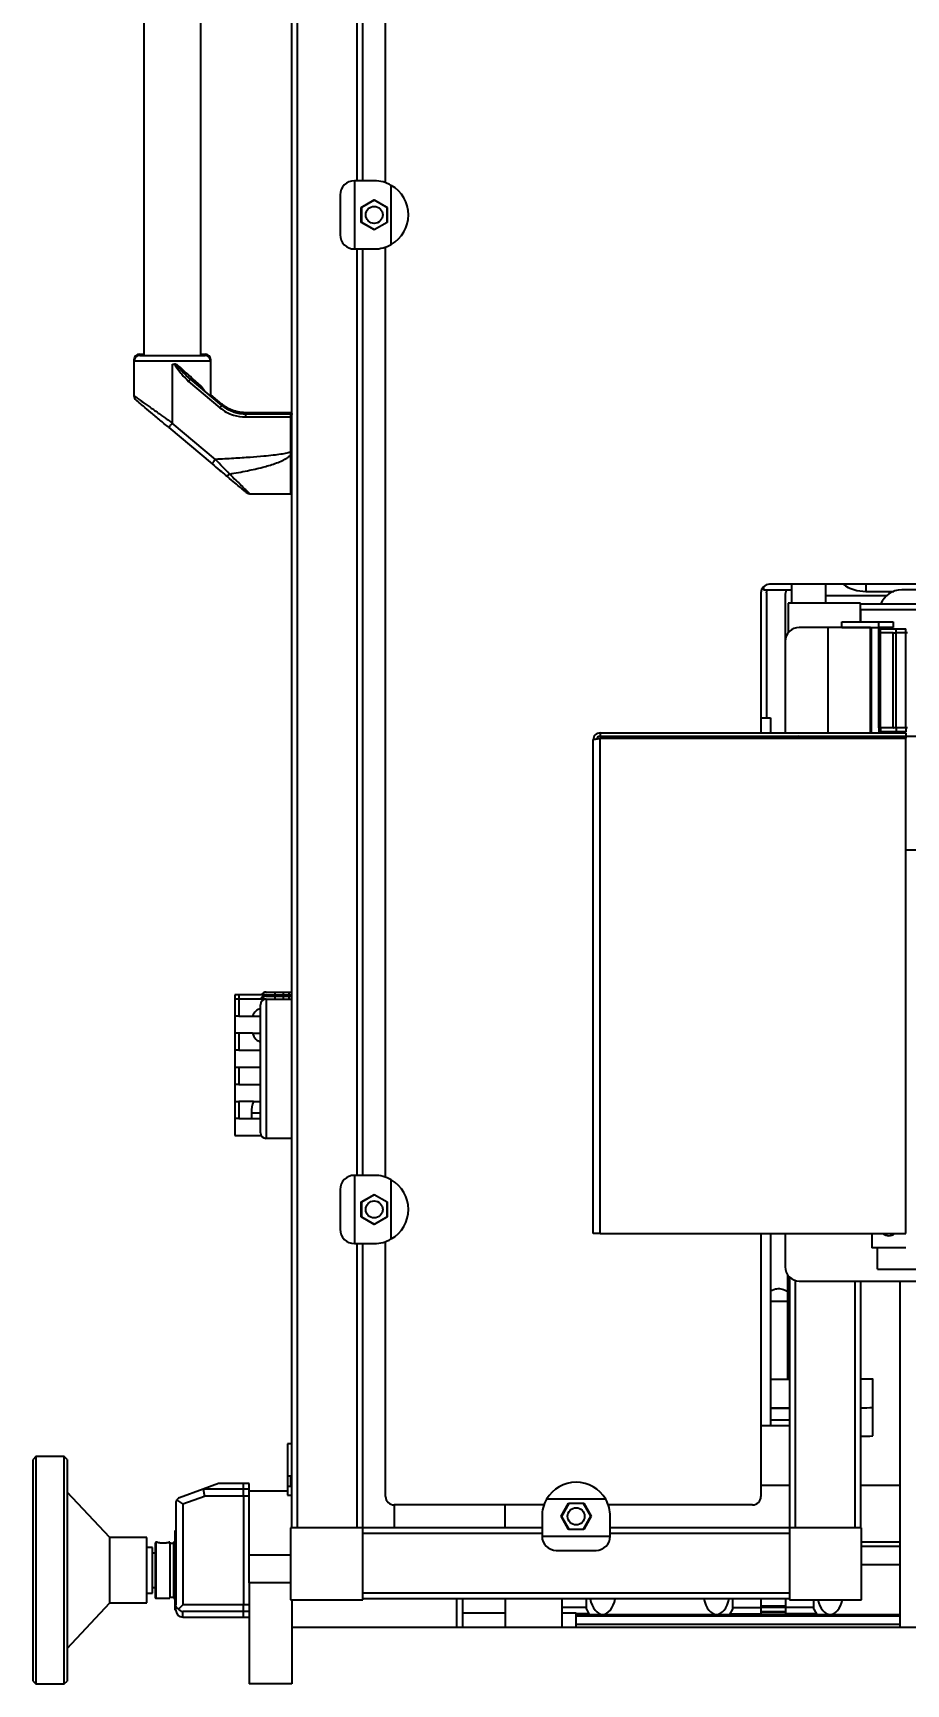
# Model space of a CAD drawing. Header units: millimetres. Extents: x 10 to 584, y 10 to 410.
# Drawn here: x 466.28 to 486.75, y 276.44 to 315.18 of the extents above; entities that cross this region are included whole.
import ezdxf

# ---------------------------------------------------------------- set-up
doc = ezdxf.new("R2010")
doc.units = ezdxf.units.MM
doc.layers.add('2', color=1, linetype='Continuous')
doc.styles.add('SLDTEXTSTYLE0', font='TXT', dxfattribs={"width": 0.7})
doc.dimstyles.new('SLDDIMSTYLE1', dxfattribs={"dimtxt": 3.5, "dimasz": 3.5, "dimexe": 0, "dimexo": 0.0625, "dimgap": 0.875, "dimtad": 1, "dimdec": 0, "dimlfac": 15, "dimrnd": 1e-09, "dimzin": 12, "dimdsep": 46, "dimtxsty": 'SLDTEXTSTYLE0', "dimsah": 1, "dimcen": 0.09, "dimadec": 0, "dimazin": 3, "dimtfac": 1, "dimtdec": 0, "dimtofl": 0, "dimtmove": 0, "dimatfit": 3, "dimfxl": 0, "dimfrac": 2, "dimtolj": 1, "dimtzin": 12, "dimarcsym": 0})

# ---------------------------------------------------------------- blocks, each defined once
blk = doc.blocks.new('_D_2')
at = {"layer": '2', "color": 1}
for p, q in [((466.283, 275.512), (466.283, 204.494)), ((511.03, 251.412), (511.03, 204.494)), ((466.283, 205.494), (511.03, 205.494))]:
    blk.add_line(p, q, dxfattribs=at)
for points in [[(466.283, 205.494), (469.783, 204.956), (469.783, 206.033)], [(511.03, 205.494), (507.53, 206.033), (507.53, 204.956)]]:
    blk.add_solid(points, dxfattribs=at)
at = {"layer": '2', "color": 1, "insert": (484.289, 210.006), "char_height": 3.5, "attachment_point": 1, "style": 'SLDTEXTSTYLE0'}
blk.add_mtext('671', dxfattribs=at)

msp = doc.modelspace()

# ---------------------------------------------------------------- linework, layer by layer
at = {"color": 7, "linetype": 'Continuous', "lineweight": 25}
for p, q in [((472.34955, 280.11165), (472.34955, 345.11165)), ((472.48289, 280.11165), (472.48289, 345.11165)), ((474.01622, 311.71165), (474.01622, 333.44498)), ((474.54955, 311.6659), (474.54955, 333.49074)), ((468.88289, 317.61165), (468.88289, 307.61165)), ((470.21622, 307.61165), (470.21622, 317.61165)), ((473.81622, 311.71165), (473.81622, 310.11165)), ((474.28289, 311.71165), (473.81622, 311.71165)), ((474.68289, 310.21883), (474.68289, 311.60447)), ((473.48289, 311.37832), (473.48289, 310.44498)), ((473.97622, 311.0887), (474.28289, 311.26576)), ((473.97622, 310.7346), (473.97622, 311.0887)), ((474.28273, 311.25806), (473.98281, 311.08472)), ((473.98281, 311.08472), (473.98296, 310.73831)), ((474.58281, 311.08499), (474.28273, 311.25806)), ((474.28289, 311.26576), (474.58955, 311.0887)), ((474.58296, 310.73858), (474.58281, 311.08499)), ((474.58955, 311.0887), (474.58955, 310.7346)), ((474.28289, 310.55754), (473.97622, 310.7346)), ((473.98296, 310.73831), (474.28304, 310.56524)), ((474.58955, 310.7346), (474.28289, 310.55754)), ((474.28304, 310.56524), (474.58296, 310.73858)), ((473.81622, 310.11165), (474.28289, 310.11165)), ((474.01622, 288.37832), (474.01622, 310.11165)), ((474.54955, 288.33256), (474.54955, 310.1574)), ((468.78289, 307.64498), (468.88289, 307.64498)), ((468.78289, 307.61165), (470.31622, 307.61165)), ((470.21622, 307.64498), (470.31622, 307.64498)), ((468.64955, 307.51165), (468.64955, 307.47832)), ((468.64955, 307.47832), (468.64955, 306.67002)), ((469.54955, 306.02671), (469.54955, 307.41165)), ((469.54955, 307.41165), (469.59669, 307.41165)), ((469.62294, 307.41165), (469.59669, 307.41165)), ((470.44955, 307.47832), (470.44955, 307.51165)), ((470.44955, 306.65646), (470.44955, 307.47832)), ((469.92756, 307.00544), (470.66268, 306.3886)), ((470.70791, 306.43967), (469.9728, 307.05651)), ((470.70791, 306.47301), (470.44955, 306.68979)), ((470.56033, 305.17457), (469.54856, 306.02355)), ((471.26262, 306.17024), (472.32884, 306.17024)), ((472.32955, 306.27024), (471.26499, 306.27024)), ((472.32955, 306.23691), (471.26499, 306.23691)), ((472.32884, 305.35559), (472.32884, 306.17024)), ((469.46613, 305.92265), (470.47939, 305.07243)), ((471.36475, 304.37024), (472.32955, 304.37024)), ((483.406, 302.18424), (483.406, 302.11165)), ((487.84955, 302.24498), (483.54955, 302.24498)), ((484.07266, 301.80498), (484.07266, 302.24498)), ((484.87266, 301.80498), (484.87266, 302.24498)), ((483.34955, 302.04498), (483.34955, 298.75831)), ((483.406, 302.11165), (484.07266, 302.11165)), ((483.48289, 302.04498), (483.48289, 299.11165)), ((483.91622, 301.97832), (483.91622, 300.89932)), ((483.98955, 301.80498), (483.98955, 301.10792)), ((485.68289, 301.80498), (483.98955, 301.80498)), ((484.87266, 301.97832), (486.29679, 301.97832)), ((485.68289, 301.36599), (485.68289, 301.80498)), ((487.84955, 301.77832), (485.68289, 301.77832)), ((485.806, 302.07832), (486.46396, 302.07832)), ((487.84955, 302.11165), (486.64955, 302.11165)), ((485.24955, 301.23266), (485.24955, 301.36599)), ((485.24955, 301.36599), (486.11622, 301.36599)), ((485.68289, 301.64498), (485.68289, 301.36599)), ((486.11622, 301.23266), (486.11622, 301.36599)), ((486.11622, 301.36599), (486.44955, 301.36599)), ((486.44955, 301.36599), (486.44955, 301.23266)), ((484.91622, 301.23266), (484.24955, 301.23266)), ((485.91622, 301.23266), (484.91622, 301.23266)), ((484.91622, 301.23266), (484.91622, 298.75831)), ((485.24955, 301.23266), (486.11622, 301.23266)), ((485.91622, 298.75831), (485.91622, 301.23266)), ((485.94289, 298.75831), (485.94289, 301.23266)), ((486.44955, 301.23266), (486.11622, 301.23266)), ((486.11622, 301.10317), (486.11622, 301.20317)), ((486.11622, 301.20317), (486.14955, 301.20317)), ((486.11622, 298.87984), (486.11622, 301.10317)), ((486.14955, 301.10317), (486.11622, 301.10317)), ((486.14955, 301.10317), (486.14955, 301.20317)), ((486.14955, 301.20317), (486.51622, 301.20317)), ((486.14955, 298.87984), (486.14955, 301.10317)), ((486.44714, 301.10317), (486.14955, 301.10317)), ((486.18289, 301.20317), (486.18289, 301.23266)), ((486.34955, 301.20317), (486.34955, 301.23266)), ((486.39955, 301.20317), (486.39955, 301.23266)), ((486.41622, 301.20317), (486.41622, 301.23266)), ((486.44714, 298.87984), (486.44714, 301.10317)), ((486.44714, 301.10317), (486.45402, 301.10317)), ((486.45402, 301.10317), (486.51175, 301.10317)), ((486.51175, 301.10317), (486.51863, 301.10317)), ((486.51622, 301.10317), (486.51622, 301.20317)), ((486.51622, 301.20317), (486.74955, 301.20317)), ((486.51863, 298.87984), (486.51863, 301.10317)), ((486.74955, 301.10317), (486.51863, 301.10317)), ((486.74955, 301.10317), (486.74955, 301.20317)), ((486.74955, 298.87984), (486.74955, 301.10317)), ((486.78289, 301.10317), (486.74955, 301.10317)), ((483.91622, 300.89932), (483.91622, 298.75831)), ((483.34955, 299.11165), (483.57266, 299.11165)), ((483.57266, 299.11165), (483.57266, 298.75831)), ((479.57622, 298.75831), (479.57622, 298.67831)), ((479.57622, 298.75831), (486.74955, 298.75831)), ((479.57622, 298.67831), (486.74955, 298.67831)), ((483.34955, 298.67831), (483.34955, 298.63117)), ((483.57266, 298.67831), (483.57266, 298.63117)), ((483.91622, 298.67831), (483.91622, 298.63117)), ((484.91622, 298.67831), (484.91622, 298.63117)), ((485.91622, 298.63117), (485.91622, 298.67831)), ((485.94289, 298.63117), (485.94289, 298.67831)), ((485.94955, 298.63117), (485.94955, 298.67831)), ((486.14955, 298.87984), (486.11622, 298.87984)), ((486.11622, 298.87984), (486.11622, 298.77984)), ((486.14955, 298.77984), (486.11622, 298.77984)), ((486.44714, 298.87984), (486.14955, 298.87984)), ((486.14955, 298.87984), (486.14955, 298.77984)), ((486.51622, 298.77984), (486.14955, 298.77984)), ((486.18289, 298.75831), (486.18289, 298.77984)), ((486.34955, 298.75831), (486.34955, 298.77984)), ((486.39955, 298.75831), (486.39955, 298.77984)), ((486.41622, 298.75831), (486.41622, 298.77984)), ((486.44714, 298.87984), (486.45402, 298.87984)), ((486.51175, 298.87984), (486.45402, 298.87984)), ((486.51175, 298.87984), (486.51863, 298.87984)), ((486.51622, 298.87984), (486.51622, 298.77984)), ((486.74955, 298.77984), (486.51622, 298.77984)), ((486.74955, 298.87984), (486.51863, 298.87984)), ((486.78289, 298.87984), (486.74955, 298.87984)), ((486.74955, 298.87984), (486.74955, 298.77984)), ((486.74955, 298.75831), (486.74955, 298.67831)), ((486.74955, 298.67831), (487.58289, 298.67831)), ((486.74955, 298.67831), (486.74955, 298.63117)), ((479.41622, 287.01165), (479.41622, 298.59831)), ((479.57622, 287.01165), (479.57622, 298.63117)), ((479.57622, 298.63117), (486.74955, 298.63117)), ((486.74955, 287.01165), (486.74955, 298.63117)), ((486.74955, 296.01165), (487.58289, 296.01165)), ((471.01622, 292.61165), (471.01622, 292.51165)), ((471.10472, 292.61165), (471.01622, 292.61165)), ((471.01622, 292.51165), (471.01622, 292.11165)), ((471.10472, 292.51165), (471.01622, 292.51165)), ((471.10472, 292.61165), (471.10472, 292.51165)), ((471.74955, 292.61165), (471.10472, 292.61165)), ((471.10472, 292.51165), (471.10472, 292.11165)), ((471.74955, 292.51165), (471.10472, 292.51165)), ((471.74955, 292.67832), (471.94955, 292.67832)), ((471.74955, 292.61165), (472.34955, 292.61165)), ((471.74955, 292.57832), (471.94955, 292.57832)), ((471.74955, 292.51165), (471.74955, 289.24498)), ((471.74955, 292.51165), (472.34955, 292.51165)), ((471.94955, 292.67832), (471.94955, 292.61165)), ((471.94955, 292.67832), (472.14817, 292.67832)), ((471.94955, 292.57832), (471.94955, 292.51165)), ((471.94955, 292.57832), (472.14817, 292.57832)), ((472.14817, 292.67832), (472.14817, 292.61165)), ((472.14817, 292.67832), (472.28289, 292.67832)), ((472.14817, 292.57832), (472.14817, 292.51165)), ((472.14817, 292.57832), (472.28289, 292.57832)), ((472.28289, 292.67832), (472.28289, 292.61165)), ((472.28289, 292.67832), (472.34955, 292.67832)), ((472.28289, 292.57832), (472.28289, 292.51165)), ((472.28289, 292.57832), (472.34955, 292.57832)), ((471.01622, 292.11165), (471.01622, 291.71165)), ((471.10472, 292.11165), (471.01622, 292.11165)), ((471.10472, 292.11165), (471.43007, 292.11165)), ((471.43007, 292.11165), (471.61622, 292.11165)), ((471.61622, 289.37832), (471.61622, 292.37832)), ((471.01622, 291.71165), (471.01622, 291.31165)), ((471.10472, 291.71165), (471.01622, 291.71165)), ((471.10472, 291.71165), (471.10472, 291.31165)), ((471.42711, 291.71165), (471.10472, 291.71165)), ((471.42711, 291.71165), (471.61622, 291.71165)), ((471.01622, 291.31165), (471.01622, 290.91165)), ((471.10472, 291.31165), (471.01622, 291.31165)), ((471.10472, 291.31165), (471.61622, 291.31165)), ((471.01622, 290.91165), (471.01622, 290.51165)), ((471.10472, 290.91165), (471.01622, 290.91165)), ((471.10472, 290.91165), (471.10472, 290.51165)), ((471.61622, 290.91165), (471.10472, 290.91165)), ((471.01622, 290.51165), (471.01622, 290.11165)), ((471.10472, 290.51165), (471.01622, 290.51165)), ((471.10472, 290.51165), (471.61622, 290.51165)), ((471.01622, 290.11165), (471.01622, 289.71165)), ((471.01622, 290.11165), (471.10472, 290.11165)), ((471.10472, 290.11165), (471.10472, 289.71165)), ((471.45533, 290.11165), (471.10472, 290.11165)), ((471.4023, 289.84419), (471.61622, 289.84419)), ((471.45533, 290.11165), (471.61622, 290.11165)), ((471.01622, 289.71165), (471.01622, 289.31165)), ((471.10472, 289.71165), (471.01622, 289.71165)), ((471.10472, 289.71165), (471.41118, 289.71165)), ((471.41118, 289.71165), (471.61622, 289.71165)), ((471.01622, 289.31165), (471.63408, 289.31165)), ((472.34955, 289.24498), (471.74955, 289.24498)), ((473.81622, 288.37832), (473.81622, 286.77832)), ((474.28289, 288.37832), (473.81622, 288.37832)), ((474.68289, 286.8855), (474.68289, 288.27114)), ((473.48289, 288.04498), (473.48289, 287.11165)), ((473.97622, 287.75537), (474.28289, 287.93243)), ((474.28273, 287.92473), (473.98281, 287.75139)), ((474.58281, 287.75166), (474.28273, 287.92473)), ((474.28289, 287.93243), (474.58955, 287.75537)), ((473.97622, 287.40126), (473.97622, 287.75537)), ((473.98281, 287.75139), (473.98296, 287.40498)), ((473.98296, 287.40498), (474.28304, 287.23191)), ((474.28304, 287.23191), (474.58296, 287.40525)), ((474.58296, 287.40525), (474.58281, 287.75166)), ((474.58955, 287.75537), (474.58955, 287.40126)), ((474.28289, 287.22421), (473.97622, 287.40126)), ((474.58955, 287.40126), (474.28289, 287.22421)), ((473.81622, 286.77832), (474.28289, 286.77832)), ((474.01622, 280.11165), (474.01622, 286.77832)), ((474.54955, 280.84498), (474.54955, 286.82407)), ((479.57622, 287.01165), (479.41622, 287.01165)), ((479.57622, 287.01165), (486.74955, 287.01165)), ((483.34955, 287.01165), (483.34955, 280.84498)), ((483.57266, 287.01165), (483.57266, 282.51165)), ((483.91622, 287.01165), (483.91622, 286.23266)), ((485.94955, 287.01165), (485.94955, 286.67831)), ((486.74955, 286.67831), (485.94955, 286.67831)), ((486.08289, 286.17832), (486.08289, 286.67831)), ((483.97622, 285.65649), (483.97622, 286.04187)), ((484.00955, 286.00133), (484.00955, 283.97832)), ((484.00955, 286.00133), (484.00955, 284.93473)), ((484.01622, 285.99461), (484.01622, 280.11165)), ((484.24955, 285.89932), (487.20289, 285.89932)), ((485.68289, 285.89932), (485.68289, 280.11165)), ((486.08289, 286.17832), (487.20289, 286.17832)), ((486.61622, 277.77832), (486.61622, 285.89932)), ((483.97622, 283.59469), (483.97622, 285.428)), ((484.00955, 284.93473), (484.00955, 283.97832)), ((483.97622, 283.97832), (484.00955, 283.97832)), ((484.00955, 283.97832), (484.01622, 283.97832)), ((483.97622, 283.61251), (484.01622, 283.61242)), ((485.97622, 282.93209), (485.97622, 283.59875)), ((485.97622, 282.26543), (485.97622, 282.93209)), ((483.34955, 282.51165), (484.01622, 282.51165)), ((483.57266, 282.64498), (484.01622, 282.64498)), ((472.34955, 282.07832), (472.24955, 282.07832)), ((472.24955, 282.07832), (472.24955, 281.31764)), ((466.34955, 281.77832), (466.28289, 281.71165)), ((466.28289, 276.51165), (466.28289, 281.71165)), ((467.01622, 281.77832), (466.34955, 281.77832)), ((466.34955, 281.77832), (466.34955, 276.44498)), ((467.08289, 281.71165), (467.01622, 281.77832)), ((467.01622, 281.12426), (467.01622, 281.77832)), ((467.08289, 281.71165), (467.08289, 281.07394)), ((472.31622, 281.31764), (472.24955, 281.31764)), ((472.24955, 281.31764), (472.24955, 281.08301)), ((472.31622, 281.31764), (472.31622, 281.08301)), ((467.01622, 276.44498), (467.01622, 281.12426)), ((467.08289, 281.07394), (467.08289, 276.51165)), ((468.08289, 279.87832), (467.08289, 280.94498)), ((470.27256, 281.01548), (469.71728, 280.81338)), ((469.79622, 280.67031), (470.30098, 280.85403)), ((470.62836, 281.14498), (470.27256, 281.01548)), ((470.27256, 281.01548), (470.27262, 281.01489)), ((470.27262, 281.01489), (470.30098, 280.85403)), ((471.21622, 281.01489), (470.27262, 281.01489)), ((471.21622, 280.85403), (470.30098, 280.85403)), ((471.21622, 281.14498), (470.62836, 281.14498)), ((471.34955, 281.14498), (471.21622, 281.14498)), ((471.21622, 281.01489), (471.21622, 281.14498)), ((471.21622, 280.85403), (471.21622, 281.01489)), ((471.34955, 281.01489), (471.21622, 281.01489)), ((471.21622, 280.85403), (471.21622, 278.3026)), ((471.34955, 280.85403), (471.21622, 280.85403)), ((471.34955, 281.01489), (471.34955, 281.14498)), ((471.34955, 280.97832), (471.34955, 281.01489)), ((471.34955, 280.97832), (472.24955, 280.97832)), ((471.34955, 280.96873), (471.34955, 280.97832)), ((471.34955, 279.47329), (471.34955, 280.96873)), ((472.24955, 281.08301), (472.24955, 280.87832)), ((472.24955, 281.08301), (472.31622, 281.08301)), ((472.24955, 280.87832), (472.34955, 280.87832)), ((483.34955, 281.11165), (484.01622, 281.11165)), ((485.68289, 281.11165), (486.61622, 281.11165)), ((469.62955, 280.68809), (469.62955, 279.11165)), ((469.79622, 280.67031), (469.65635, 280.76825)), ((469.79622, 280.67031), (469.79622, 278.3026)), ((474.74955, 280.64498), (474.74955, 280.11165)), ((478.26197, 280.64498), (474.74955, 280.64498)), ((477.34955, 280.11165), (477.34955, 280.64498)), ((479.70904, 280.77832), (478.3234, 280.77832)), ((478.66211, 280.37832), (478.83917, 280.68498)), ((478.84288, 280.67824), (478.66981, 280.37816)), ((478.83917, 280.68498), (479.19327, 280.68498)), ((479.18929, 280.67839), (478.84288, 280.67824)), ((479.36263, 280.37847), (479.18929, 280.67839)), ((479.19327, 280.68498), (479.37033, 280.37832)), ((483.14955, 280.64498), (479.77047, 280.64498)), ((469.62955, 280.04498), (469.61622, 280.04498)), ((469.61622, 279.11165), (469.61622, 280.04498)), ((472.32289, 280.11165), (472.32289, 278.41832)), ((474.01622, 280.11165), (472.32289, 280.11165)), ((478.21622, 280.11165), (474.01622, 280.11165)), ((474.01622, 278.41832), (474.01622, 280.11165)), ((478.21622, 280.37832), (478.21622, 279.91165)), ((478.83917, 280.07165), (478.66211, 280.37832)), ((478.66981, 280.37816), (478.84315, 280.07824)), ((479.19327, 280.07165), (478.83917, 280.07165)), ((478.84315, 280.07824), (479.18956, 280.07839)), ((479.18956, 280.07839), (479.36263, 280.37847)), ((479.37033, 280.37832), (479.19327, 280.07165)), ((479.81622, 279.91165), (479.81622, 280.37832)), ((484.01622, 280.11165), (479.81622, 280.11165)), ((484.01622, 280.11165), (484.01622, 278.41832)), ((485.70955, 280.11165), (484.01622, 280.11165)), ((485.54955, 280.11165), (484.14955, 280.11165)), ((485.70955, 278.41832), (485.70955, 280.11165)), ((468.94955, 279.87832), (468.08289, 279.87832)), ((468.08289, 279.69028), (468.08289, 279.87832)), ((468.08289, 278.34498), (468.08289, 279.69028)), ((468.94955, 279.69028), (468.94955, 279.87832)), ((468.94955, 278.34498), (468.94955, 279.69028)), ((469.16289, 279.76832), (469.14955, 279.75498)), ((469.14955, 279.75498), (469.14955, 278.46832)), ((469.20315, 279.76832), (469.16289, 279.76832)), ((469.16289, 279.76832), (469.16289, 278.45498)), ((469.49289, 279.76832), (469.46929, 279.76832)), ((469.49289, 279.76832), (469.49289, 278.45498)), ((469.57955, 279.73832), (469.49289, 279.73832)), ((469.61289, 279.76832), (469.57955, 279.76832)), ((469.57955, 279.76832), (469.57955, 278.45498)), ((469.61289, 279.76832), (469.61289, 278.45498)), ((469.61622, 279.71165), (469.61289, 279.71165)), ((478.21622, 279.91165), (479.81622, 279.91165)), ((484.01622, 279.97832), (484.01622, 278.57832)), ((485.70955, 279.77832), (486.61622, 279.77832)), ((485.70955, 279.67832), (486.61622, 279.67832)), ((469.08289, 279.64498), (468.94955, 279.64498)), ((469.08289, 278.57832), (469.08289, 279.64498)), ((469.14955, 279.51165), (469.08289, 279.51165)), ((471.34955, 278.81621), (471.34955, 279.47329)), ((478.54955, 279.57832), (479.48289, 279.57832)), ((469.61622, 278.17832), (469.61622, 279.11165)), ((469.62955, 279.11165), (469.62955, 278.3026)), ((485.70955, 279.24498), (486.61622, 279.24498)), ((468.94955, 278.57832), (469.08289, 278.57832)), ((469.08289, 278.71165), (469.14955, 278.71165)), ((469.61289, 278.51165), (469.61622, 278.51165)), ((471.34955, 278.81621), (471.34955, 276.44498)), ((484.01622, 278.57832), (474.01622, 278.57832)), ((467.08289, 277.27832), (468.08289, 278.34498)), ((468.08289, 278.34498), (468.94955, 278.34498)), ((469.14955, 278.46832), (469.16289, 278.45498)), ((469.16289, 278.45498), (469.49289, 278.45498)), ((469.49289, 278.48498), (469.57955, 278.48498)), ((469.57955, 278.45498), (469.61289, 278.45498)), ((469.61622, 278.17832), (469.62955, 278.17832)), ((469.62955, 278.17832), (469.62955, 278.3026)), ((469.79622, 278.3026), (469.69588, 278.20226)), ((471.21622, 278.3026), (469.79622, 278.3026)), ((471.21622, 278.14174), (469.79622, 278.14174)), ((471.21622, 278.14174), (471.21622, 278.3026)), ((471.34955, 278.3026), (471.21622, 278.3026)), ((471.21622, 278.01165), (471.21622, 278.14174)), ((471.34955, 278.14174), (471.21622, 278.14174)), ((472.32289, 278.41832), (474.01622, 278.41832)), ((472.34955, 278.41832), (472.34955, 277.77832)), ((484.01622, 278.44498), (474.01622, 278.44498)), ((476.21622, 277.77832), (476.21622, 278.44498)), ((476.34955, 278.44498), (476.34955, 277.77832)), ((476.34955, 278.11165), (477.34955, 278.11165)), ((477.34955, 278.44498), (477.34955, 277.77832)), ((478.68289, 278.44498), (478.68289, 277.77832)), ((478.68289, 278.11165), (479.01622, 278.11165)), ((479.01622, 277.77832), (479.01622, 278.11165)), ((479.256, 278.19798), (479.256, 278.44498)), ((479.256, 278.19798), (479.32266, 278.07832)), ((482.62266, 278.07832), (482.68933, 278.19798)), ((482.68933, 278.19798), (482.68933, 278.44498)), ((483.356, 278.2366), (483.356, 278.44498)), ((483.356, 278.09165), (483.356, 278.2366)), ((483.92266, 278.44498), (483.92266, 278.2366)), ((483.92266, 278.2366), (483.92266, 278.09165)), ((484.01622, 278.41832), (485.70955, 278.41832)), ((484.58933, 278.19798), (484.58933, 278.41832)), ((484.58933, 278.19798), (484.656, 278.07832)), ((469.79622, 278.01165), (471.21622, 278.01165)), ((471.21622, 278.01165), (471.34955, 278.01165)), ((472.34955, 277.77832), (472.34955, 276.44498)), ((472.34955, 277.77832), (505.68289, 277.77832)), ((479.31524, 278.09165), (479.01622, 278.09165)), ((479.32266, 278.07832), (479.01622, 278.07832)), ((479.01622, 278.04498), (486.61622, 278.04498)), ((479.01622, 277.85165), (486.61622, 277.85165)), ((479.32266, 278.07832), (479.63933, 278.07832)), ((479.63933, 278.07832), (482.306, 278.07832)), ((482.306, 278.07832), (482.62266, 278.07832)), ((482.62266, 278.07832), (483.356, 278.07832)), ((482.63009, 278.09165), (483.356, 278.09165)), ((483.356, 278.07832), (483.356, 278.09165)), ((484.64857, 278.09165), (483.92266, 278.09165)), ((483.92266, 278.09165), (483.92266, 278.07832)), ((484.656, 278.07832), (483.92266, 278.07832)), ((484.656, 278.07832), (484.97266, 278.07832)), ((484.97266, 278.07832), (486.61622, 278.07832)), ((466.28289, 276.51165), (466.34955, 276.44498)), ((466.34955, 276.44498), (467.01622, 276.44498)), ((467.01622, 276.44498), (467.08289, 276.51165)), ((472.34955, 276.44498), (471.34955, 276.44498))]:
    msp.add_line(p, q, dxfattribs=at)
at = {"color": 59, "linetype": 'Continuous', "lineweight": 25}
for p, q in [((473.88289, 311.71165), (473.88289, 333.44498)), ((473.88289, 288.37832), (473.88289, 310.11165)), ((468.65379, 307.51165), (468.64955, 307.51165)), ((470.44955, 307.47832), (468.64955, 307.47832)), ((470.44955, 307.51165), (470.44532, 307.51165)), ((472.32955, 304.37024), (472.32955, 305.28764)), ((485.806, 302.24498), (485.806, 302.07832)), ((487.84955, 301.64498), (485.68289, 301.64498)), ((471.74955, 292.61165), (471.74955, 292.57832)), ((473.88289, 280.11165), (473.88289, 286.77832)), ((484.14955, 285.91468), (484.14955, 280.11165)), ((485.54955, 285.89932), (485.54955, 280.11165)), ((472.24955, 280.96873), (471.34955, 280.96873)), ((478.21622, 279.97832), (474.01622, 279.97832)), ((484.01622, 279.97832), (479.81622, 279.97832)), ((471.34955, 279.47329), (472.32289, 279.47329)), ((472.32289, 278.81621), (471.34955, 278.81621)), ((469.79622, 278.01165), (469.79622, 278.14174)), ((479.256, 278.2366), (478.68289, 278.2366)), ((482.68933, 278.2366), (483.356, 278.2366)), ((483.356, 278.27499), (483.92266, 278.27499)), ((483.356, 278.26201), (483.92266, 278.26201)), ((483.356, 278.25098), (483.92266, 278.25098)), ((483.356, 278.14554), (483.92266, 278.14554)), ((483.356, 278.12659), (483.92266, 278.12659)), ((484.58933, 278.2366), (483.92266, 278.2366)), ((479.01622, 278.07692), (486.61622, 278.07692)), ((479.01622, 278.0576), (486.61622, 278.0576))]:
    msp.add_line(p, q, dxfattribs=at)
at = {"color": 7, "linetype": 'Continuous', "lineweight": 25, "flags": 128}
for points in [[(472.32884, 305.35559), (472.32711, 305.35437), (472.32576, 305.35342)], [(472.32894, 305.34892), (472.32854, 305.34948), (472.32814, 305.35004), (472.32774, 305.3506), (472.32735, 305.35117), (472.32695, 305.35173), (472.32655, 305.35229), (472.32616, 305.35285), (472.32576, 305.35342)], [(483.48289, 302.04498), (483.48673, 302.084), (483.49433, 302.11165)], [(484.01622, 283.58507), (483.86779, 283.58478), (483.60081, 283.58433), (483.57266, 283.58429)], [(485.68289, 283.60485), (485.71089, 283.60456), (485.80928, 283.6034), (485.88538, 283.6022), (485.9387, 283.60097), (485.96888, 283.59973), (485.97571, 283.59849), (485.95916, 283.59725), (485.91932, 283.59601), (485.85647, 283.5948), (485.77102, 283.59361), (485.68289, 283.59265)], [(483.57266, 282.91763), (483.69663, 282.91782), (483.96335, 282.9183), (484.01622, 282.91841)], [(484.01622, 282.91841), (483.88215, 282.91814), (483.61267, 282.91768), (483.57266, 282.91763)]]:
    msp.add_lwpolyline(points, dxfattribs=at)
at = {"color": 7, "linetype": 'Continuous', "lineweight": 25}
for centre in [(474.28289, 310.91165), (474.28289, 287.57832), (479.01622, 280.37832)]:
    msp.add_circle(centre, 0.2, dxfattribs=at)
for centre, radius, start, end in [((473.81622, 311.37832), 0.33333, 90, 180), ((474.28289, 310.91165), 0.8, 60, 90), ((474.28289, 310.91165), 0.8, 300, 60), ((473.81622, 310.44498), 0.33333, 180, 270), ((474.28289, 310.91165), 0.8, 270, 300), ((468.78289, 307.51165), 0.13333, 90, 180), ((468.78289, 307.47832), 0.13333, 90, 180), ((470.31622, 307.51165), 0.13333, 0, 90), ((470.31622, 307.47832), 0.13333, 0, 90), ((468.78289, 306.67002), 0.13333, 180, 230), ((471.44681, 304.38888), 1.18455, 138.449442, 144.756371), ((471.36475, 304.50358), 0.13333, 230, 270), ((472.32955, 304.39024), 0.02, 270, 0), ((483.54955, 302.04498), 0.2, 90, 180), ((485.806, 303.01165), 0.93333, 235.228056, 270), ((484.24955, 301.97832), 0.33333, 156.421822, 180), ((486.64955, 301.57832), 0.53333, 90, 157.975687), ((484.24955, 300.89932), 0.33333, 90, 180), ((471.74955, 292.37832), 0.13333, 90, 180), ((471.74955, 292.47832), 0.13333, 90, 165.522488), ((471.74955, 292.54498), 0.13333, 90, 150), ((471.74955, 292.44498), 0.13333, 90, 150), ((471.74955, 289.37832), 0.13333, 180, 270), ((473.81622, 288.04498), 0.33333, 90, 180), ((474.28289, 287.57832), 0.8, 60, 90), ((474.28289, 287.57832), 0.8, 300, 60), ((473.81622, 287.11165), 0.33333, 180, 270), ((474.28289, 287.57832), 0.8, 270, 300), ((486.34955, 287.17831), 0.21667, 230.284863, 309.715137), ((484.24955, 286.23266), 0.33333, 180, 270), ((483.1951, 404.33129), 118.90585, 270.1819347, 270.3763937), ((483.1951, 402.49797), 118.90585, 270.1819347, 270.3763937), ((485.69659, 289.32022), 6.39425, 269.877229, 272.506446), ((485.7039, 288.96866), 6.04271, 269.800736, 272.582939), ((485.69659, 288.65356), 6.39425, 269.877229, 272.506446), ((474.74955, 280.84498), 0.2, 180, 270), ((479.01622, 280.37832), 0.8, 30, 150), ((483.14955, 280.84498), 0.2, 270, 0), ((479.01622, 280.37832), 0.8, 150, 180), ((479.01622, 280.37832), 0.8, 0, 30), ((478.54955, 279.91165), 0.33333, 180, 270), ((479.48289, 279.91165), 0.33333, 270, 0), ((469.79622, 278.17832), 0.16667, 180, 270)]:
    msp.add_arc(centre, radius, start, end, dxfattribs=at)
for centre, major_axis, ratio, start_param, end_param in [((471.61622, 291.94498), (0, 0.33333), 0.64483216, 0, 1.04719755), ((471.63771, 291.87832), (0, 0.36667), 0.64483216, 2.04265816, 3.05055788), ((471.63771, 289.87832), (0, 0.36667), 0.64483216, 0.88102133, 1.66401102), ((471.61622, 289.81165), (0, 0.33333), 0.64483216, 1.47302839, 1.87548898), ((479.63933, 278.64669), (0, 0.56838), 0.55714286, 1.93358976, 3.14159265), ((479.63933, 278.64669), (0, 0.56838), 0.55714286, 3.14159265, 4.34959555), ((482.306, 278.64669), (0, 0.56838), 0.55714286, 1.93358976, 3.14159265), ((482.306, 278.64669), (0, 0.56838), 0.55714286, 3.14159265, 4.34959555), ((484.97266, 278.64669), (0, 0.56838), 0.55714286, 1.9842829, 3.14159265), ((484.97266, 278.64669), (0, 0.56838), 0.55714286, 3.14159265, 4.2989024)]:
    msp.add_ellipse(centre, major_axis=major_axis, ratio=ratio, start_param=start_param, end_param=end_param, dxfattribs=at)
for points, knots in [([(469.59669, 307.41165), (469.65094, 307.32944), (469.7477, 307.18281), (469.87266, 307.05958), (469.92756, 307.00544)], [0, 0, 0, 0, 0.56064178, 1, 1, 1, 1]), ([(469.9728, 307.05651), (469.9131, 307.11152), (469.79151, 307.2236), (469.67981, 307.34821), (469.62294, 307.41165)], [0, 0, 0, 0, 0.49091173, 1, 1, 1, 1]), ([(470.2376, 306.87857), (470.19818, 306.9141), (470.11652, 306.98769), (469.97149, 307.1184), (469.81314, 307.26112), (469.70191, 307.36136), (469.64612, 307.41165)], [0, 0, 0, 0, 0.232140103, 0.480836124, 0.739568452, 1, 1, 1, 1]), ([(468.64955, 306.67002), (468.65251, 306.6679), (468.65866, 306.66351), (468.70963, 306.62708), (468.7784, 306.57792), (468.85011, 306.52665), (468.91915, 306.47732), (469.00451, 306.41629), (469.10701, 306.34302), (469.20544, 306.27269), (469.29925, 306.2056), (469.38301, 306.14575), (469.46778, 306.08516), (469.52257, 306.04599), (469.54955, 306.02671)], [0, 0, 0, 0, 0.10442027, 0.21699368, 0.33808333, 0.40100763, 0.46711379, 0.55489556, 0.64459873, 0.73791393, 0.80089669, 0.87201161, 0.93697556, 1, 1, 1, 1]), ([(469.46613, 305.92265), (469.39546, 305.98196), (469.25111, 306.10308), (469.0455, 306.27561), (468.87974, 306.4147), (468.76994, 306.50683), (468.70824, 306.5586), (468.70075, 306.56489), (468.69718, 306.56788)], [0, 0, 0, 0, 0.19823655, 0.40485984, 0.60469911, 0.74938722, 0.88075932, 1, 1, 1, 1]), ([(470.66268, 306.3886), (470.71117, 306.35254), (470.80888, 306.27986), (471.01055, 306.19269), (471.16729, 306.17873), (471.26262, 306.17024)], [0, 0, 0, 0, 0.27844283, 0.56114742, 1, 1, 1, 1]), ([(471.26499, 306.27024), (471.20623, 306.27362), (471.10533, 306.27942), (470.98195, 306.31571), (470.89416, 306.35219), (470.82565, 306.38868), (470.76351, 306.42853), (470.72611, 306.45844), (470.70791, 306.47301)], [0, 0, 0, 0, 0.29110147, 0.49977688, 0.63430787, 0.76252224, 0.88441969, 1, 1, 1, 1]), ([(471.26499, 306.23691), (471.20623, 306.24029), (471.10533, 306.24608), (470.98195, 306.28238), (470.89416, 306.31886), (470.82565, 306.35534), (470.76351, 306.39519), (470.72611, 306.42511), (470.70791, 306.43967)], [0, 0, 0, 0, 0.29110147, 0.49977688, 0.63430787, 0.76252224, 0.88441969, 1, 1, 1, 1]), ([(469.46613, 305.92265), (469.46648, 305.92327), (469.46714, 305.92444), (469.47441, 305.93376), (469.48945, 305.95236), (469.51586, 305.98445), (469.53783, 306.01073), (469.54856, 306.02355)], [0, 0, 0, 0, 0.15124393, 0.28530448, 0.501035, 0.75656945, 1, 1, 1, 1]), ([(469.54856, 306.02355), (469.54889, 306.0241), (469.54949, 306.02507), (469.54953, 306.02621), (469.54955, 306.02671)], [0, 0, 0, 0, 0.55769689, 1, 1, 1, 1]), ([(472.32884, 306.17024), (472.32885, 306.17874), (472.32886, 306.19169), (472.32895, 306.20718), (472.32907, 306.21988), (472.3292, 306.22962), (472.32938, 306.23582), (472.32949, 306.23653), (472.32955, 306.23691)], [0, 0, 0, 0, 0.24248366, 0.36942088, 0.499787, 0.70965685, 0.8448738, 1, 1, 1, 1]), ([(472.32576, 305.35342), (472.31413, 305.34748), (472.28423, 305.33223), (472.20456, 305.31341), (472.07948, 305.29087), (471.89961, 305.26854), (471.66029, 305.24459), (471.35296, 305.2204), (470.9753, 305.19595), (470.70454, 305.182), (470.56033, 305.17457)], [0, 0, 0, 0, 0.02194753, 0.05644733, 0.13711926, 0.23668215, 0.361795, 0.54279434, 0.75649863, 1, 1, 1, 1]), ([(470.88876, 304.8311), (471.02972, 304.8559), (471.2909, 304.90186), (471.64663, 304.98306), (471.91051, 305.05978), (472.09346, 305.12969), (472.20355, 305.1849), (472.28132, 305.23538), (472.31468, 305.27152), (472.32955, 305.28764)], [0, 0, 0, 0, 0.28090855, 0.52046664, 0.71574878, 0.8197198, 0.90405805, 0.95721249, 1, 1, 1, 1]), ([(472.32894, 305.34892), (472.32892, 305.35016), (472.32889, 305.35239), (472.32885, 305.35461), (472.32884, 305.35559)], [0, 0, 0, 0, 0.56, 1, 1, 1, 1]), ([(472.32955, 305.28764), (472.32947, 305.29785), (472.32929, 305.31825), (472.32905, 305.3387), (472.32894, 305.34892)], [0, 0, 0, 0, 0.50062613, 1, 1, 1, 1]), ([(470.47939, 305.07243), (470.54159, 305.02024), (470.65247, 304.9272), (470.75711, 304.83939), (470.80305, 304.80084)], [0, 0, 0, 0, 0.56093425, 1, 1, 1, 1]), ([(470.88876, 304.8311), (470.83564, 304.8865), (470.72969, 304.997), (470.61668, 305.11549), (470.56033, 305.17457)], [0, 0, 0, 0, 0.50141674, 1, 1, 1, 1]), ([(471.27904, 304.40144), (471.27558, 304.40434), (471.26839, 304.41038), (471.21092, 304.4586), (471.1151, 304.539), (470.97724, 304.65468), (470.86226, 304.75116), (470.80305, 304.80084)], [0, 0, 0, 0, 0.15708257, 0.32626326, 0.51101556, 0.74821415, 1, 1, 1, 1]), ([(470.88876, 304.8311), (470.9394, 304.78206), (471.03904, 304.68559), (471.16787, 304.56086), (471.27419, 304.45793), (471.34981, 304.38471), (471.3599, 304.37494), (471.36475, 304.37024)], [0, 0, 0, 0, 0.20844236, 0.41007202, 0.60041652, 0.80794258, 1, 1, 1, 1]), ([(479.57622, 298.67831), (479.5657, 298.67712), (479.54466, 298.67474), (479.51875, 298.65606), (479.50323, 298.63658), (479.50112, 298.62347), (479.50067, 298.62069)], [0, 0, 0, 0, 0.30590141, 0.61180283, 0.91770424, 1, 1, 1, 1]), ([(484.10761, 298.67831), (484.10283, 298.6723), (484.09194, 298.65859), (484.09033, 298.64103), (484.08942, 298.63117)], [0, 0, 0, 0, 0.43834736, 1, 1, 1, 1]), ([(484.24289, 298.67831), (484.23247, 298.67709), (484.21163, 298.67463), (484.18503, 298.65703), (484.17518, 298.63953), (484.17048, 298.63117)], [0, 0, 0, 0, 0.34322917, 0.68645835, 1, 1, 1, 1]), ([(483.57266, 285.67332), (483.62343, 285.69323), (483.71527, 285.72924), (483.85242, 285.71614), (483.93458, 285.67655), (483.97622, 285.65649)], [0, 0, 0, 0, 0.378831524, 0.685227787, 1, 1, 1, 1]), ([(483.97622, 285.428), (483.97622, 285.48952), (483.97622, 285.58341), (483.97622, 285.63775), (483.97622, 285.65649)], [0, 0, 0, 0, 0.65528713, 1, 1, 1, 1]), ([(469.65635, 280.76825), (469.65207, 280.76187), (469.63544, 280.73707), (469.62958, 280.70882), (469.62955, 280.68823), (469.62955, 280.68809)], [0, 0, 0, 0, 0.25619074, 0.99464823, 1, 1, 1, 1]), ([(469.71728, 280.81338), (469.71315, 280.81172), (469.70244, 280.80742), (469.67939, 280.79399), (469.66609, 280.77913), (469.65635, 280.76825)], [0, 0, 0, 0, 0.14417638, 0.37362978, 1, 1, 1, 1]), ([(469.20315, 279.76826), (469.20437, 279.76801), (469.20685, 279.76749), (469.22848, 279.76342), (469.25154, 279.76004), (469.26575, 279.75849), (469.26734, 279.75832)], [0, 0, 0, 0, 0.30998492, 0.63161149, 0.95868526, 1, 1, 1, 1]), ([(469.26734, 279.75832), (469.27352, 279.75781), (469.29473, 279.75608), (469.33541, 279.75471), (469.37657, 279.756), (469.39863, 279.75779), (469.4051, 279.75832)], [0, 0, 0, 0, 0.14298715, 0.49031803, 0.85050787, 1, 1, 1, 1]), ([(469.4051, 279.75832), (469.4173, 279.75985), (469.44171, 279.76291), (469.46265, 279.76693), (469.47184, 279.76877), (469.46938, 279.76828), (469.46929, 279.76826)], [0, 0, 0, 0, 0.32992507, 0.6598825, 0.98784391, 1, 1, 1, 1]), ([(469.69588, 278.20226), (469.68757, 278.20754), (469.66534, 278.22166), (469.63795, 278.25507), (469.62958, 278.28493), (469.62955, 278.30246), (469.62955, 278.3026)], [0, 0, 0, 0, 0.19766671, 0.52849779, 0.99630521, 1, 1, 1, 1]), ([(469.69588, 278.20226), (469.69605, 278.20209), (469.71524, 278.18258), (469.74881, 278.1585), (469.7832, 278.14524), (469.79606, 278.14178), (469.79622, 278.14174)], [0, 0, 0, 0, 0.00550466, 0.62816399, 0.99540648, 1, 1, 1, 1])]:
    msp.add_open_spline(points, degree=3, knots=knots, dxfattribs=at)
for points in [[(469.9728, 307.05651), (469.97195, 307.05587), (469.97025, 307.0546), (469.9596, 307.04285), (469.94475, 307.02581), (469.93329, 307.01223), (469.92756, 307.00544)], [(470.2376, 306.87857), (470.23614, 306.8734), (470.23322, 306.86307), (470.23369, 306.8487), (470.2375, 306.83615), (470.24297, 306.83039), (470.24571, 306.8275)], [(470.70791, 306.43967), (470.70706, 306.43904), (470.70536, 306.43777), (470.69471, 306.42602), (470.67987, 306.40898), (470.66841, 306.39539), (470.66268, 306.3886)], [(471.26499, 306.23691), (471.26468, 306.23591), (471.26406, 306.2339), (471.26327, 306.21849), (471.26272, 306.19645), (471.26265, 306.17898), (471.26262, 306.17024)], [(472.32884, 306.17024), (472.33018, 306.17024), (472.33286, 306.17024), (472.33676, 306.17024), (472.34036, 306.17024), (472.34353, 306.17024), (472.34615, 306.17024), (472.34808, 306.17024), (472.34932, 306.17024), (472.34948, 306.17024), (472.34955, 306.17024)], [(472.32955, 306.27024), (472.33217, 306.26994), (472.33742, 306.26934), (472.34403, 306.26472), (472.34865, 306.25811), (472.34925, 306.25286), (472.34955, 306.25024)], [(472.32955, 306.23691), (472.33217, 306.23661), (472.33742, 306.23601), (472.34403, 306.23138), (472.34865, 306.22477), (472.34925, 306.21953), (472.34955, 306.21691)], [(472.34955, 305.35559), (472.34948, 305.35559), (472.34932, 305.35559), (472.34808, 305.35559), (472.34615, 305.35559), (472.34353, 305.35559), (472.34036, 305.35559), (472.33676, 305.35559), (472.33286, 305.35559), (472.33018, 305.35559), (472.32884, 305.35559)], [(472.34955, 305.34905), (472.34948, 305.34904), (472.34932, 305.34902), (472.34809, 305.349), (472.34616, 305.34898), (472.34357, 305.34895), (472.34041, 305.34894), (472.33683, 305.34893), (472.33294, 305.34892), (472.33027, 305.34892), (472.32894, 305.34892)], [(472.34955, 305.28929), (472.34925, 305.28907), (472.34865, 305.28864), (472.34403, 305.28809), (472.33742, 305.28771), (472.33217, 305.28766), (472.32955, 305.28764)], [(470.80305, 304.80084), (470.80744, 304.79854), (470.81622, 304.79392), (470.83716, 304.79821), (470.8618, 304.81001), (470.87977, 304.82407), (470.88876, 304.8311)], [(479.57622, 298.75831), (479.55525, 298.75591), (479.51332, 298.7511), (479.46044, 298.7141), (479.42344, 298.66121), (479.41863, 298.61928), (479.41622, 298.59831)], [(479.41622, 298.59831), (479.41863, 298.60105), (479.42344, 298.60653), (479.46044, 298.61474), (479.51332, 298.62296), (479.55525, 298.62844), (479.57622, 298.63117)]]:
    msp.add_open_spline(points, degree=3, dxfattribs=at)
at = {"color": 59, "linetype": 'Continuous', "lineweight": 25}
for points, knots in [([(470.2376, 306.87857), (470.25067, 306.86447), (470.27384, 306.83947), (470.28791, 306.8029), (470.29404, 306.78696)], [0, 0, 0, 0, 0.56419592, 1, 1, 1, 1]), ([(471.26499, 306.27024), (471.26469, 306.2692), (471.26407, 306.26711), (471.26334, 306.25415), (471.26309, 306.24186), (471.26299, 306.23712)], [0, 0, 0, 0, 0.380385, 0.76076999, 1, 1, 1, 1]), ([(472.32894, 306.23697), (472.32894, 306.23805), (472.32897, 306.24319), (472.32907, 306.25311), (472.3292, 306.26297), (472.32938, 306.26915), (472.32949, 306.26986), (472.32955, 306.27024)], [0, 0, 0, 0, 0.05196392, 0.24796119, 0.56348733, 0.7667775, 1, 1, 1, 1])]:
    msp.add_open_spline(points, degree=3, knots=knots, dxfattribs=at)
msp.add_open_spline([(470.70791, 306.47301), (470.70712, 306.47244), (470.70554, 306.47132), (470.69785, 306.46275), (470.69401, 306.45847)], degree=3, dxfattribs=at)

# ---------------------------------------------------------------- dimensions: what is measured, and where the dimension line sits
at = {"layer": '2', "color": 1}
dim = msp.add_linear_dim(base=(511.02955, 205.49412), p1=(466.28289, 276.51165), p2=(511.02955, 252.41165), dimstyle='SLDDIMSTYLE1', dxfattribs=at)
dim.commit()
dim.dimension.update_dxf_attribs({"geometry": '_D_2', "text_midpoint": (488.65622, 205.49412), "dimtype": 160})

doc.saveas('drawing.dxf')
